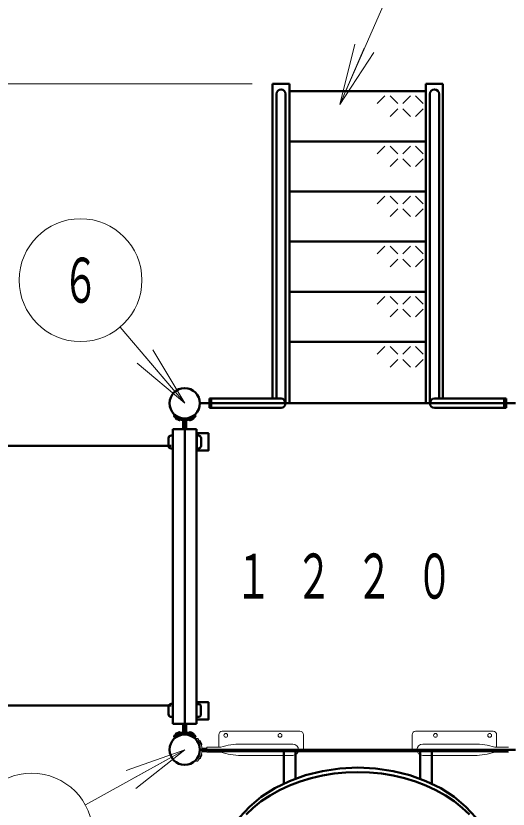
# Model space of a CAD drawing. Units: millimetres on the paper. Extents: x -385 to 0, y -302 to 267.
# Drawn here: x -268.35 to -244.29, y 177.77 to 216.51 of the extents above; entities that cross this region are included whole.
import ezdxf
from ezdxf.enums import TextEntityAlignment as Align

# ---------------------------------------------------------------- set-up
doc = ezdxf.new("R2010")
doc.units = ezdxf.units.MM
doc.layers.add('LY_1', color=140, linetype='Continuous', lineweight=50)
doc.styles.add('ＭＳ ゴシック', font='')
doc.styles.get('ＭＳ ゴシック').set_extended_font_data('MS Gothic')

msp = doc.modelspace()

# ---------------------------------------------------------------- linework, layer by layer
at = {"layer": 'LY_1', "color": 7, "lineweight": 13}
for p, q in [((-252.521, 212.182), (-249.629, 218.773)), ((-252.521, 212.182), (-251.773, 215.13)), ((-252.521, 212.182), (-251.316, 214.929)), ((-250.858, 214.728), (-252.521, 212.182)), ((-256.806, 213.195), (-357.674, 213.195)), ((-250.686, 212.226), (-250.311, 212.601)), ((-249.686, 212.226), (-250.061, 212.601)), ((-249.436, 212.226), (-249.061, 212.601)), ((-248.436, 212.226), (-248.811, 212.601)), ((-250.061, 211.601), (-249.686, 211.976)), ((-249.061, 211.601), (-249.436, 211.976)), ((-248.811, 211.601), (-248.436, 211.976)), ((-250.686, 209.778), (-250.311, 210.153)), ((-249.686, 209.778), (-250.061, 210.153)), ((-249.436, 209.778), (-249.061, 210.153)), ((-248.436, 209.778), (-248.811, 210.153)), ((-250.061, 209.153), (-249.686, 209.528)), ((-249.061, 209.153), (-249.436, 209.528)), ((-248.811, 209.153), (-248.436, 209.528)), ((-250.686, 207.331), (-250.311, 207.706)), ((-249.686, 207.331), (-250.061, 207.706)), ((-249.436, 207.331), (-249.061, 207.706)), ((-248.436, 207.331), (-248.811, 207.706)), ((-250.061, 206.706), (-249.686, 207.081)), ((-249.061, 206.706), (-249.436, 207.081)), ((-248.811, 206.706), (-248.436, 207.081)), ((-250.686, 204.883), (-250.311, 205.258)), ((-249.686, 204.883), (-250.061, 205.258)), ((-249.436, 204.883), (-249.061, 205.258)), ((-248.436, 204.883), (-248.811, 205.258)), ((-250.061, 204.258), (-249.686, 204.633)), ((-249.061, 204.258), (-249.436, 204.633)), ((-248.811, 204.258), (-248.436, 204.633)), ((-250.686, 202.436), (-250.311, 202.811)), ((-249.686, 202.436), (-250.061, 202.811)), ((-249.436, 202.436), (-249.061, 202.811)), ((-248.436, 202.436), (-248.811, 202.811)), ((-250.061, 201.811), (-249.686, 202.186)), ((-249.061, 201.811), (-249.436, 202.186)), ((-248.811, 201.811), (-248.436, 202.186)), ((-260.098, 197.592), (-263.25, 201.315)), ((-250.686, 199.988), (-250.311, 200.363)), ((-249.686, 199.988), (-250.061, 200.363)), ((-249.436, 199.988), (-249.061, 200.363)), ((-248.436, 199.988), (-248.811, 200.363)), ((-260.098, 197.592), (-262.036, 199.882)), ((-261.655, 200.205), (-260.098, 197.592)), ((-260.098, 197.592), (-262.418, 199.559)), ((-250.061, 199.363), (-249.686, 199.738)), ((-249.061, 199.363), (-249.436, 199.738)), ((-248.811, 199.363), (-248.436, 199.738)), ((-258.431, 180.793), (-258.431, 181.409)), ((-258.264, 181.576), (-254.464, 181.576)), ((-254.297, 180.626), (-254.297, 181.409)), ((-248.981, 180.626), (-248.981, 181.409)), ((-245.014, 181.576), (-248.814, 181.576)), ((-244.848, 180.793), (-244.848, 181.409)), ((-259.572, 181.2), (-259.56, 181.211)), ((-254.814, 180.954), (-257.347, 180.954)), ((-248.464, 180.954), (-245.931, 180.954)), ((-260.097, 180.675), (-264.954, 177.984)), ((-262.964, 179.658), (-260.097, 180.675)), ((-260.097, 180.675), (-262.721, 179.221)), ((-260.097, 180.675), (-262.479, 178.784)), ((-259.256, 180.676), (-259.014, 180.676)), ((-259.237, 180.751), (-259.014, 180.751)), ((-259.237, 180.601), (-259.014, 180.601)), ((-259.014, 180.793), (-258.347, 180.793)), ((-259.014, 180.793), (-259.014, 180.559)), ((-259.014, 180.559), (-258.347, 180.559)), ((-254.54, 180.626), (-254.297, 180.626)), ((-248.738, 180.626), (-248.981, 180.626)), ((-244.264, 180.793), (-244.931, 180.793)), ((-244.264, 180.559), (-244.931, 180.559)), ((-259.572, 180.152), (-259.56, 180.141)), ((-254.814, 180.398), (-257.347, 180.398)), ((-248.464, 180.398), (-245.931, 180.398))]:
    msp.add_line(p, q, dxfattribs=at)
at = {"layer": 'LY_1'}
for p, q in [((-255.806, 213.195), (-255.806, 197.819)), ((-255.806, 213.195), (-254.972, 213.195)), ((-254.972, 213.195), (-254.972, 197.593)), ((-248.306, 213.195), (-248.306, 197.593)), ((-248.306, 213.195), (-247.472, 213.195)), ((-247.472, 213.195), (-247.472, 197.819)), ((-255.616, 212.69), (-255.616, 197.819)), ((-255.162, 212.69), (-255.162, 197.593)), ((-254.972, 212.83), (-248.306, 212.83)), ((-248.116, 212.69), (-248.116, 197.593)), ((-247.662, 212.69), (-247.662, 197.819)), ((-254.972, 210.383), (-248.306, 210.383)), ((-254.972, 207.935), (-248.306, 207.935)), ((-254.972, 205.488), (-248.306, 205.488)), ((-254.972, 203.04), (-248.306, 203.04)), ((-254.972, 200.593), (-248.306, 200.593)), ((-243.923, 197.593), (-259.356, 197.593)), ((-258.889, 197.819), (-255.389, 197.819)), ((-258.889, 197.366), (-258.889, 197.819)), ((-258.806, 197.366), (-258.806, 197.819)), ((-248.116, 197.593), (-255.162, 197.593)), ((-244.389, 197.819), (-247.889, 197.819)), ((-244.472, 197.819), (-244.472, 197.366)), ((-244.389, 197.819), (-244.389, 197.366)), ((-258.889, 197.366), (-255.389, 197.366)), ((-244.389, 197.366), (-247.889, 197.366)), ((-260.097, 196.852), (-260.097, 181.417)), ((-260.097, 196.85), (-260.097, 181.417)), ((-260.679, 181.934), (-260.679, 196.333)), ((-260.679, 196.333), (-259.513, 196.333)), ((-259.513, 181.934), (-259.513, 196.333)), ((-260.679, 181.934), (-259.513, 181.934)), ((-243.921, 180.676), (-259.356, 180.676)), ((-258.972, 180.601), (-258.972, 180.676)), ((-258.972, 180.676), (-244.306, 180.676)), ((-258.972, 180.601), (-244.306, 180.601)), ((-255.256, 180.601), (-255.256, 179.02)), ((-254.689, 180.601), (-254.689, 179.26)), ((-248.589, 180.601), (-248.589, 179.26)), ((-248.022, 180.601), (-248.022, 179.02)), ((-244.306, 180.601), (-244.306, 180.676))]:
    msp.add_line(p, q, dxfattribs=at)
for points in [[(-260.173, 196.333), (-260.174, 196.761), (-260.174, 196.766), (-260.175, 196.77), (-260.177, 196.774), (-260.18, 196.777), (-260.183, 196.78), (-260.187, 196.782), (-260.191, 196.783), (-260.196, 196.784), (-260.2, 196.783), (-260.204, 196.782), (-260.26, 196.792), (-260.312, 196.803), (-260.366, 196.82), (-260.415, 196.838), (-260.464, 196.862), (-260.515, 196.89), (-260.548, 196.909), (-260.583, 196.932), (-260.609, 196.951), (-260.613, 196.955), (-260.618, 196.96), (-260.621, 196.972), (-260.621, 196.976), (-260.581, 197.026), (-260.555, 197.005), (-260.52, 196.981), (-260.48, 196.955), (-260.44, 196.932), (-260.396, 196.911), (-260.347, 196.892), (-260.298, 196.878), (-260.246, 196.864), (-260.19, 196.857), (-260.171, 196.853), (-260.155, 196.843), (-260.134, 196.829), (-260.125, 196.82), (-260.118, 196.815), (-260.104, 196.787), (-260.101, 196.785), (-260.097, 196.75), (-260.097, 196.333)], [(-260.321, 196.806), (-260.33, 196.782), (-260.345, 196.768), (-260.363, 196.768), (-260.387, 196.778), (-260.41, 196.787), (-260.438, 196.799), (-260.466, 196.81), (-260.492, 196.82), (-260.513, 196.829), (-260.527, 196.843), (-260.527, 196.862), (-260.518, 196.885), (-260.516, 196.89)], [(-260.021, 196.333), (-260.019, 196.761), (-260.019, 196.766), (-260.018, 196.77), (-260.016, 196.774), (-260.013, 196.777), (-260.01, 196.78), (-260.006, 196.782), (-260.002, 196.783), (-259.998, 196.784), (-259.993, 196.783), (-259.989, 196.782), (-259.933, 196.792), (-259.881, 196.803), (-259.828, 196.82), (-259.779, 196.838), (-259.729, 196.862), (-259.678, 196.89), (-259.645, 196.909), (-259.61, 196.932), (-259.584, 196.951), (-259.58, 196.955), (-259.575, 196.96), (-259.573, 196.972), (-259.573, 196.976), (-259.612, 197.026), (-259.638, 197.005), (-259.673, 196.981), (-259.713, 196.955), (-259.753, 196.932), (-259.797, 196.911), (-259.846, 196.892), (-259.895, 196.878), (-259.947, 196.864), (-260.003, 196.857), (-260.022, 196.853), (-260.038, 196.843), (-260.059, 196.829), (-260.069, 196.82), (-260.076, 196.815), (-260.09, 196.787), (-260.092, 196.785), (-260.097, 196.75), (-260.097, 196.333)], [(-259.872, 196.806), (-259.863, 196.782), (-259.849, 196.768), (-259.83, 196.768), (-259.807, 196.778), (-259.783, 196.787), (-259.755, 196.799), (-259.727, 196.81), (-259.701, 196.82), (-259.68, 196.829), (-259.666, 196.843), (-259.666, 196.862), (-259.676, 196.885), (-259.678, 196.89)], [(-259.513, 196.127), (-258.939, 196.127), (-258.939, 195.281), (-259.513, 195.281)], [(-260.754, 195.514), (-274.779, 195.514), (-275.216, 195.443), (-275.935, 195.083), (-276.444, 194.669), (-276.96, 194.037), (-277.417, 193.236), (-277.657, 192.636), (-277.958, 191.633), (-278.147, 190.609), (-278.253, 189.226), (-278.21, 188.165), (-278.114, 187.503), (-277.793, 186.106), (-277.475, 185.273), (-276.96, 184.326), (-276.444, 183.694), (-275.87, 183.227), (-275.254, 182.94), (-274.623, 182.841), (-260.754, 182.841)], [(-259.513, 182.995), (-258.939, 182.995), (-258.939, 182.148), (-259.513, 182.148)], [(-260.173, 181.934), (-260.174, 181.537), (-260.174, 181.532), (-260.175, 181.528), (-260.177, 181.524), (-260.18, 181.521), (-260.183, 181.518), (-260.187, 181.516), (-260.191, 181.515), (-260.196, 181.514), (-260.2, 181.514), (-260.204, 181.516), (-260.26, 181.506), (-260.312, 181.495), (-260.366, 181.478), (-260.415, 181.459), (-260.464, 181.436), (-260.515, 181.408), (-260.548, 181.389), (-260.583, 181.366), (-260.609, 181.347), (-260.613, 181.343), (-260.618, 181.338), (-260.62, 181.326), (-260.62, 181.321), (-260.581, 181.272), (-260.555, 181.293), (-260.52, 181.317), (-260.48, 181.343), (-260.44, 181.366), (-260.396, 181.387), (-260.347, 181.406), (-260.298, 181.42), (-260.246, 181.434), (-260.19, 181.441), (-260.171, 181.445), (-260.155, 181.455), (-260.134, 181.469), (-260.125, 181.478), (-260.118, 181.483), (-260.104, 181.511), (-260.101, 181.513), (-260.097, 181.548), (-260.097, 181.934)], [(-260.02, 181.934), (-260.019, 181.537), (-260.019, 181.532), (-260.018, 181.528), (-260.016, 181.524), (-260.013, 181.521), (-260.01, 181.518), (-260.006, 181.516), (-260.002, 181.515), (-259.998, 181.514), (-259.993, 181.514), (-259.989, 181.516), (-259.933, 181.506), (-259.881, 181.495), (-259.828, 181.478), (-259.779, 181.459), (-259.729, 181.436), (-259.678, 181.408), (-259.645, 181.389), (-259.61, 181.366), (-259.584, 181.347), (-259.58, 181.343), (-259.575, 181.338), (-259.573, 181.326), (-259.573, 181.321), (-259.612, 181.272), (-259.638, 181.293), (-259.673, 181.317), (-259.713, 181.343), (-259.753, 181.366), (-259.797, 181.387), (-259.846, 181.406), (-259.895, 181.42), (-259.947, 181.434), (-260.003, 181.441), (-260.022, 181.445), (-260.038, 181.455), (-260.059, 181.469), (-260.069, 181.478), (-260.076, 181.483), (-260.09, 181.511), (-260.092, 181.513), (-260.097, 181.548), (-260.097, 181.934)], [(-260.321, 181.492), (-260.33, 181.516), (-260.345, 181.53), (-260.363, 181.53), (-260.387, 181.52), (-260.41, 181.511), (-260.438, 181.499), (-260.466, 181.488), (-260.492, 181.478), (-260.513, 181.469), (-260.527, 181.455), (-260.527, 181.436), (-260.518, 181.413), (-260.516, 181.408)], [(-259.872, 181.492), (-259.863, 181.516), (-259.849, 181.53), (-259.83, 181.53), (-259.807, 181.52), (-259.783, 181.511), (-259.755, 181.499), (-259.727, 181.488), (-259.701, 181.478), (-259.68, 181.469), (-259.666, 181.455), (-259.666, 181.436), (-259.676, 181.413), (-259.678, 181.408)], [(-245.865, 177.362), (-246.35, 177.893), (-246.925, 178.372), (-247.581, 178.793), (-248.306, 179.147), (-249.088, 179.429), (-249.913, 179.634), (-250.769, 179.758), (-251.639, 179.8), (-252.509, 179.758), (-253.364, 179.634), (-254.19, 179.429), (-254.972, 179.147), (-255.697, 178.793), (-256.353, 178.372), (-256.928, 177.893), (-257.412, 177.362)], [(-246.178, 177.505), (-246.532, 177.843), (-246.925, 178.156), (-247.354, 178.444), (-247.815, 178.702), (-248.306, 178.931), (-248.821, 179.127), (-249.359, 179.29), (-249.913, 179.418), (-250.481, 179.51), (-251.058, 179.566), (-251.639, 179.584), (-252.22, 179.566), (-252.797, 179.51), (-253.364, 179.418), (-253.919, 179.29), (-254.456, 179.127), (-254.972, 178.931), (-255.463, 178.702), (-255.924, 178.444), (-256.353, 178.156), (-256.746, 177.843), (-257.1, 177.505)]]:
    msp.add_lwpolyline(points, dxfattribs=at)
for points in [[(-260.676, 196.02), (-260.676, 195.386), (-260.761, 195.386), (-260.81, 195.395), (-260.852, 195.423), (-260.878, 195.463), (-260.889, 195.512), (-260.889, 195.894), (-260.878, 195.943), (-260.852, 195.982), (-260.81, 196.011), (-260.761, 196.02)], [(-259.512, 196.02), (-259.512, 195.386), (-259.428, 195.386), (-259.379, 195.395), (-259.337, 195.423), (-259.311, 195.463), (-259.3, 195.512), (-259.3, 195.894), (-259.311, 195.943), (-259.337, 195.982), (-259.379, 196.011), (-259.428, 196.02)], [(-260.679, 182.913), (-260.679, 182.279), (-260.763, 182.279), (-260.812, 182.288), (-260.854, 182.316), (-260.88, 182.356), (-260.891, 182.405), (-260.891, 182.786), (-260.88, 182.835), (-260.854, 182.875), (-260.812, 182.903), (-260.763, 182.913)], [(-259.515, 182.908), (-259.515, 182.274), (-259.43, 182.274), (-259.381, 182.284), (-259.339, 182.312), (-259.314, 182.351), (-259.302, 182.4), (-259.302, 182.782), (-259.314, 182.831), (-259.339, 182.871), (-259.381, 182.899), (-259.43, 182.908)]]:
    msp.add_lwpolyline(points, close=True, dxfattribs=at)
at = {"layer": 'LY_1', "color": 7, "lineweight": 13}
for points in [[(-259.295, 180.902), (-259.272, 180.911), (-259.268, 180.913), (-259.264, 180.916), (-259.261, 180.919), (-259.259, 180.923), (-259.257, 180.927), (-259.256, 180.932), (-259.256, 180.936), (-259.256, 180.941), (-259.258, 180.945), (-259.318, 181.094), (-259.32, 181.098), (-259.323, 181.101), (-259.326, 181.104), (-259.33, 181.107), (-259.334, 181.108), (-259.338, 181.109), (-259.343, 181.109), (-259.347, 181.109), (-259.351, 181.107), (-259.374, 181.098)], [(-259.295, 180.45), (-259.272, 180.441), (-259.268, 180.439), (-259.264, 180.436), (-259.261, 180.433), (-259.259, 180.429), (-259.257, 180.425), (-259.256, 180.42), (-259.256, 180.416), (-259.256, 180.411), (-259.258, 180.407), (-259.318, 180.258), (-259.32, 180.254), (-259.323, 180.251), (-259.326, 180.248), (-259.33, 180.245), (-259.334, 180.244), (-259.338, 180.243), (-259.343, 180.243), (-259.347, 180.243), (-259.351, 180.245), (-259.374, 180.254)]]:
    msp.add_lwpolyline(points, close=True, dxfattribs=at)
msp.add_lwpolyline([(-259.206, 180.601), (-259.206, 180.57), (-259.014, 180.57)], dxfattribs=at)
for centre, radius in [((-265.189, 203.605), 3), ((-260.097, 197.593), 0.743), ((-258.089, 181.376), 0.0917), ((-255.439, 181.376), 0.0917), ((-247.839, 181.376), 0.0917), ((-245.189, 181.376), 0.0917), ((-267.578, 176.529), 3)]:
    msp.add_circle(centre, radius, dxfattribs=at)
at = {"layer": 'LY_1'}
for centre, radius in [((-260.097, 197.593), 0.742), ((-260.097, 197.593), 0.741), ((-260.097, 180.676), 0.742), ((-260.097, 180.676), 0.741), ((-260.097, 180.676), 0.741)]:
    msp.add_circle(centre, radius, dxfattribs=at)
for centre, start, end in [((-255.389, 212.69), 0, 180), ((-247.889, 212.69), 0, 180), ((-255.389, 197.593), 270, 90), ((-247.889, 197.593), 90, 270)]:
    msp.add_arc(centre, 0.227, start, end, dxfattribs=at)
at = {"layer": 'LY_1', "color": 7, "lineweight": 13}
for centre, radius, start, end in [((-258.264, 181.409), 0.167, 90, 180), ((-254.464, 181.409), 0.167, 0, 90), ((-248.814, 181.409), 0.167, 90, 180), ((-245.014, 181.409), 0.167, 0, 90), ((-260.097, 180.676), 0.742, 315.051, 44.949), ((-259.496, 181.134), 0.1, 77.178, 129.7918), ((-259.481, 181.199), 0.0333, 40.2983, 77.178), ((-260.097, 180.676), 0.842, 319.7017, 40.2983), ((-257.347, 177.814), 3.14, 90, 108.3667), ((-254.814, 180.676), 0.278, 270, 90), ((-248.464, 180.676), 0.278, 90, 270), ((-245.931, 177.814), 3.14, 71.6333, 90), ((-259.237, 180.784), 0.0333, 227.8562, 270), ((-259.237, 180.568), 0.0333, 90, 132.1438), ((-257.347, 183.538), 3.14, 251.6333, 270), ((-245.931, 183.538), 3.14, 270, 288.3667), ((-259.496, 180.218), 0.1, 230.2082, 282.822), ((-259.481, 180.153), 0.0333, 282.822, 319.7017)]:
    msp.add_arc(centre, radius, start, end, dxfattribs=at)

# ---------------------------------------------------------------- texts
at = {"layer": 'LY_1', "color": 7, "style": 'ＭＳ ゴシック', "width": 0.6}
msp.add_text('６', height=2.199, dxfattribs=at).set_placement((-265.189, 203.605), align=Align.MIDDLE_CENTER)
at = {"layer": 'LY_1', "color": 7, "insert": (-257.639, 189.134), "char_height": 2.199, "attachment_point": 4, "style": 'ＭＳ ゴシック'}
msp.add_mtext('\\T1.64;\\W0.6;１２２０', dxfattribs=at)

doc.saveas('drawing.dxf')
